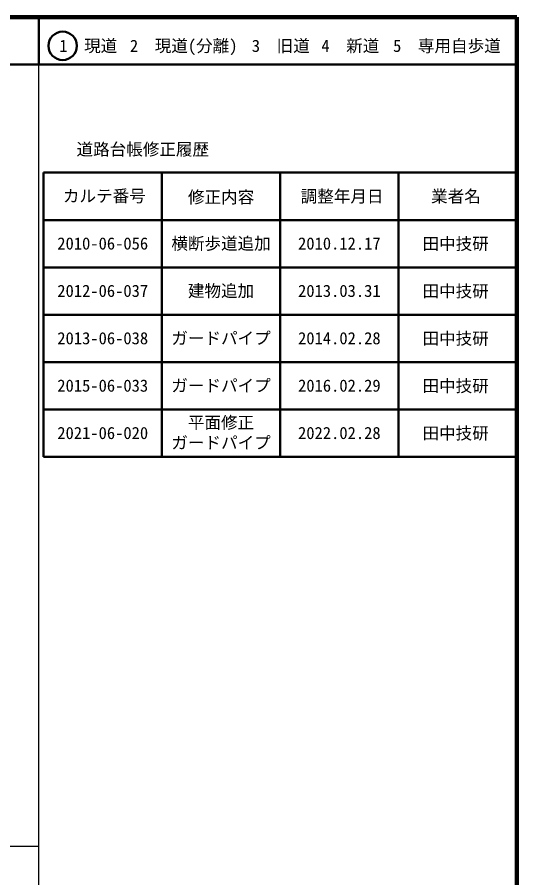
# Model space of a CAD drawing. Units: millimetres on the paper, enlarged 1000 times. Extents: x 40000 to 680000, y 20000 to 380000.
# Drawn here: x 574428 to 680000, y 198357 to 380000 of the extents above; entities that cross this region are included whole.
import ezdxf
from ezdxf.enums import TextEntityAlignment as Align

# ---------------------------------------------------------------- set-up
doc = ezdxf.new("R2010")
doc.units = ezdxf.units.MM
doc.header["$LTSCALE"] = 1000
for name, color, linetype, lineweight in [('M-TTL', 2, 'Continuous', 140), ('M-TTL-BAND', 7, 'Continuous', 25), ('M-TTL-FRAM', 2, 'Continuous', 50), ('M-TTL-LINE', 7, 'Continuous', 50)]:
    doc.layers.add(name, color=color, linetype=linetype, lineweight=lineweight)
doc.layers.add('M-TTL-TXT', color=7, linetype='Continuous')
doc.styles.add('ＭＳ ゴシック', font='')
doc.styles.get('ＭＳ ゴシック').set_extended_font_data('MS Gothic')

msp = doc.modelspace()

# ---------------------------------------------------------------- linework, layer by layer
at = {"layer": 'M-TTL'}
for p, q in [((680000, 380000), (40000, 380000)), ((680000, 20000), (680000, 380000))]:
    msp.add_line(p, q, dxfattribs=at)
at = {"layer": 'M-TTL-BAND'}
for p, q in [((579000, 20000), (579000, 370000)), ((40000, 205000), (579000, 205000))]:
    msp.add_line(p, q, dxfattribs=at)
at = {"layer": 'M-TTL-FRAM'}
for p, q in [((580000, 347197), (580000, 287197)), ((580000, 347197), (680000, 347197)), ((580000, 287197), (680000, 287197))]:
    msp.add_line(p, q, dxfattribs=at)
at = {"layer": 'M-TTL-LINE'}
for p, q in [((579000, 380000), (579000, 370000)), ((40000, 370000), (680000, 370000)), ((605000, 347197), (605000, 287197)), ((630000, 347197), (630000, 287197)), ((655000, 347197), (655000, 287197)), ((580000, 337197), (680000, 337197)), ((580000, 327197), (680000, 327197)), ((580000, 317197), (680000, 317197)), ((580000, 307197), (680000, 307197)), ((580000, 297197), (680000, 297197))]:
    msp.add_line(p, q, dxfattribs=at)
msp.add_circle((584031, 373958), 3000, dxfattribs=at)

# ---------------------------------------------------------------- texts
at = {"layer": 'M-TTL-TXT', "style": 'ＭＳ ゴシック'}
for s, p in [('1\u3000現道', (589448, 373958)), ('2\u3000現道(分離)', (609619, 373958)), ('3\u3000旧道', (630121, 373958)), ('4\u3000新道', (644824, 373958)), ('5\u3000専用自歩道', (665228, 373958)), ('道路台帳修正履歴', (600968, 352113)), ('カルテ番号', (592839, 342277)), ('修正内容', (617509, 342023)), ('調整年月日', (643089, 342197)), ('業者名', (667134, 342197)), ('2010-06-056', (592500, 332245)), ('横断歩道追加', (617500, 332245)), ('2010.12.17', (642500, 332245)), ('田中技研', (667077, 332189)), ('2012-06-037', (592500, 322245)), ('建物追加', (617500, 322245)), ('2013.03.31', (642500, 322245)), ('田中技研', (667077, 322189)), ('2013-06-038', (592500, 312245)), ('ガードパイプ', (617500, 312245)), ('2014.02.28', (642500, 312245)), ('田中技研', (667077, 312189)), ('2015-06-033', (592500, 302245)), ('ガードパイプ', (617500, 302245)), ('2016.02.29', (642500, 302245)), ('田中技研', (667077, 302189)), ('平面修正', (617500, 294449)), ('2021-06-020', (592500, 292245)), ('2022.02.28', (642500, 292245)), ('田中技研', (667077, 292189)), ('ガードパイプ', (617500, 290191))]:
    msp.add_text(s, height=2566, dxfattribs=at).set_placement(p, align=Align.MIDDLE_CENTER)

doc.saveas('drawing.dxf')
